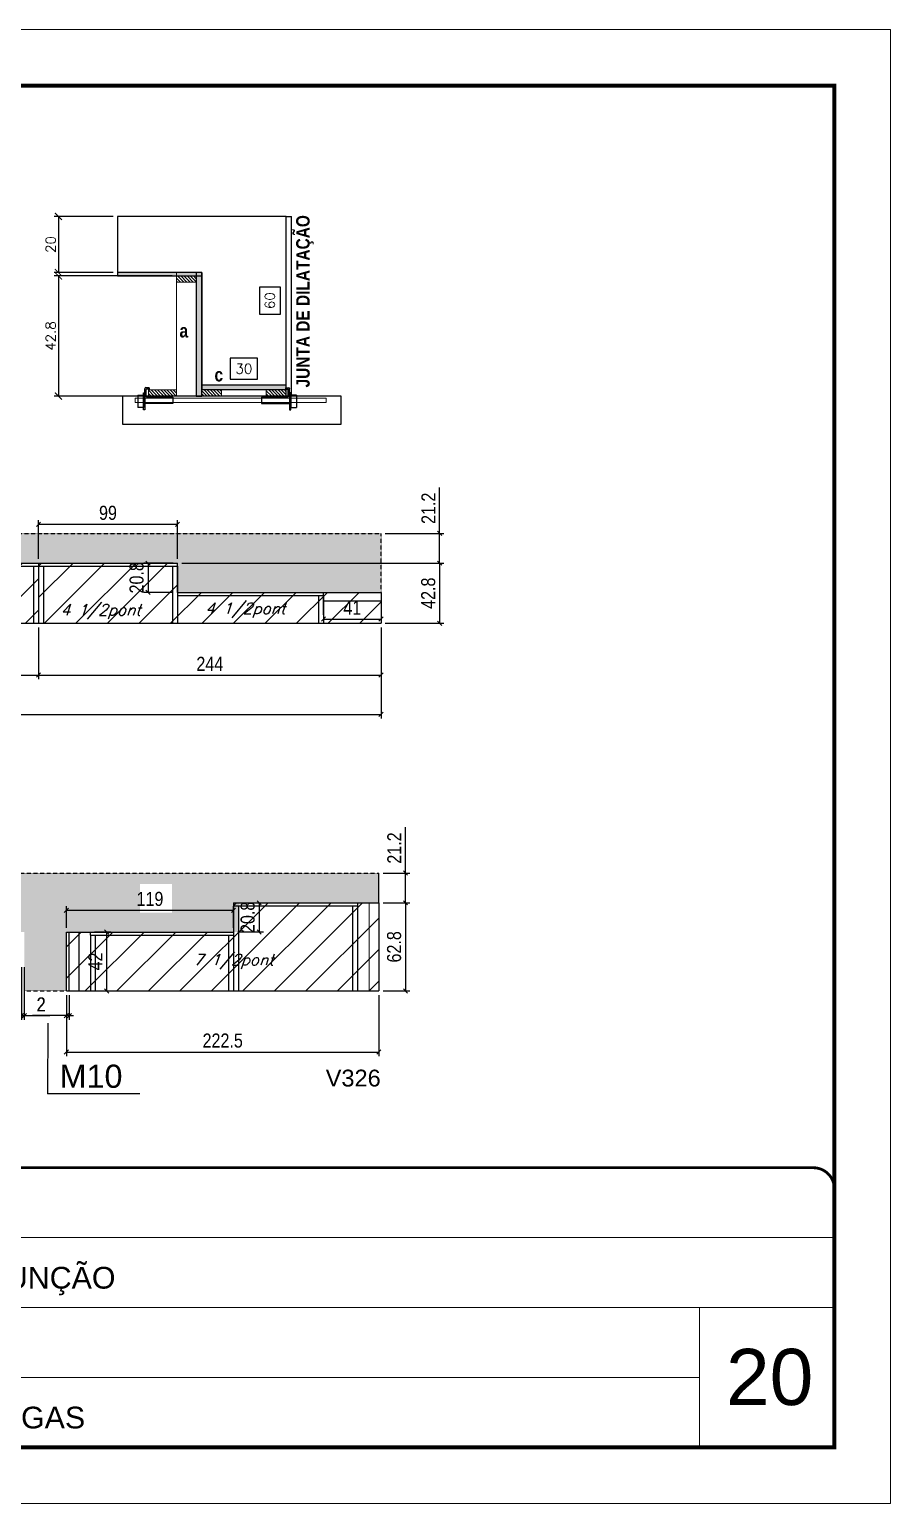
# Model space of a CAD drawing. Extents: x 137137 to 143418, y 10464 to 34486.
# Drawn here: x 142778 to 143391, y 28841 to 29891 of the extents above; entities that cross this region are included whole.
import ezdxf

# ---------------------------------------------------------------- set-up
doc = ezdxf.new("R2010")
doc.units = 0
doc.linetypes.add('CONTINUO', pattern=[0])
doc.linetypes.add('DASHED', pattern=[0.75, 0.5, -0.25])
for name, color, linetype in [('5', 5, 'Continuous'), ('barrote', 251, 'Continuous'), ('COTA', 241, 'Continuous'), ('Cota Seção (2x)', 4, 'Continuous'), ('detalhes', 4, 'Continuous'), ('NOMENCLATURA', 7, 'Continuous'), ('Painéis', 200, 'Continuous'), ('presilha', 1, 'Continuous'), ('SARR_2.2x7', 40, 'Continuous'), ('SARR_3.5x7', 81, 'Continuous'), ('texto', 7, 'Continuous')]:
    doc.layers.add(name, color=color, linetype=linetype)
for name, color, linetype, lineweight in [('CARIMBO', 255, 'Continuous', 9), ('CONCRETO', 251, 'Continuous', 25), ('Escoras', 2, 'Continuous', 25), ('Folhas', 255, 'Continuous', 9), ('Hachura', 251, 'Continuous', 9), ('Madeira', 126, 'Continuous', 18), ('Sarr 2.2x7', 40, 'Continuous', 9), ('SARRAFO DE PRESSAO', 251, 'DASHED', 9), ('SCO-___-LAJ', 2, 'Continuous', 0)]:
    doc.layers.add(name, color=color, linetype=linetype, lineweight=lineweight)
doc.styles.add('ARIAL', font='arial.ttf')
doc.styles.add('COTA TECNICA', font='techl___.ttf', dxfattribs={"height": 10})
doc.styles.add('COTA TECNICA-50', font='techl___.ttf', dxfattribs={"height": 9})
doc.styles.add('Romans', font='romans.shx')
doc.styles.get("Standard").update_dxf_attribs({"font": 'arial.ttf'})
doc.styles.add('TECNICA', font='techb___.ttf', dxfattribs={"height": 10})
doc.dimstyles.new('COTA PAINEL-50', dxfattribs={"dimtxt": 9, "dimasz": 3, "dimexe": 3, "dimexo": 3, "dimgap": 3, "dimtad": 1, "dimdec": 1, "dimzin": 12, "dimdsep": 46, "dimtxsty": 'COTA TECNICA-50', "dimblk1": 'OBLIQUE', "dimblk2": 'OBLIQUE', "dimsah": 1, "dimcen": 0.9, "dimclrd": 4, "dimclre": 4, "dimclrt": 240, "dimadec": 1, "dimazin": 3, "dimtfac": 1, "dimtdec": 1, "dimtmove": 0, "dimatfit": 3, "dimfxl": 1, "dimtolj": 1, "dimtzin": 12, "dimarcsym": 0})
doc.dimstyles.new('Cota Seção (2x)', dxfattribs={"dimtxt": 7, "dimasz": 5, "dimexe": 3, "dimexo": 3, "dimgap": 2, "dimtad": 3, "dimdec": 1, "dimlfac": 0.5, "dimzin": 12, "dimdsep": 46, "dimtxsty": 'Romans', "dimblk": 'ARCHTICK', "dimcen": 0, "dimclrd": 4, "dimclre": 4, "dimclrt": 1, "dimadec": 1, "dimazin": 3, "dimtfac": 1, "dimtdec": 1, "dimtmove": 0, "dimatfit": 3, "dimldrblk": 'OBLIQUE', "dimfxl": 1, "dimtolj": 1, "dimtzin": 12, "dimarcsym": 0})
doc.dimstyles.new('Cota Seção interna', dxfattribs={"dimtxt": 7, "dimasz": 6, "dimexe": 0.18, "dimexo": 2, "dimgap": -4, "dimtad": 3, "dimdec": 1, "dimlfac": 0.5, "dimzin": 12, "dimdsep": 46, "dimtxsty": 'Romans', "dimblk": 'ARCHTICK', "dimcen": 0.09, "dimse1": 1, "dimse2": 1, "dimsd1": 1, "dimsd2": 1, "dimclrd": 180, "dimclre": 5, "dimclrt": 1, "dimadec": 0, "dimazin": 3, "dimtfac": 1, "dimtdec": 1, "dimtofl": 0, "dimtmove": 0, "dimatfit": 3, "dimldrblk": 'ARCHTICK', "dimfxl": 1, "dimtolj": 1, "dimtzin": 0, "dimarcsym": 0})
doc.dimstyles.new('PAINEL', dxfattribs={"dimtxt": 10, "dimasz": 3, "dimexe": 3, "dimexo": 3, "dimgap": 3, "dimtad": 1, "dimdec": 1, "dimzin": 12, "dimdsep": 46, "dimtxsty": 'COTA TECNICA', "dimblk1": 'OBLIQUE', "dimblk2": 'OBLIQUE', "dimsah": 1, "dimcen": 0.9, "dimclrd": 4, "dimclre": 4, "dimclrt": 240, "dimadec": 1, "dimazin": 3, "dimtfac": 1, "dimtdec": 1, "dimtmove": 0, "dimatfit": 3, "dimfxl": 1, "dimtolj": 1, "dimtzin": 12, "dimarcsym": 0})

# ---------------------------------------------------------------- blocks, each defined once
blk = doc.blocks.new('9999999999')
at = {"color": 30, "linetype": 'CONTINUO'}
for p, q in [((98564.6, 34379.6), (99584, 34379.6)), ((98564.6, 34329.8), (99488, 34329.8)), ((99584, 34329.8), (99488, 34329.8)), ((99488, 34329.8), (99488, 34230.2)), ((98564.6, 34280), (99488, 34280))]:
    blk.add_line(p, q, dxfattribs=at)
at = {"color": 30, "linetype": 'CONTINUO', "const_width": 2}
blk.add_lwpolyline([(99584, 34230.2), (99584, 34414.4, 0.414214), (99569, 34429.4), (98229, 34429.4, 0.414214), (98214, 34414.4), (98214, 34245.2, 0.414214), (98229, 34230.2), (99584, 34230.2)], format="xyb", dxfattribs=at)
at = {"layer": 'Folhas'}
blk.add_lwpolyline([(98139, 34190.2), (99624, 34190.2), (99624, 35240.2), (98139, 35240.2)], close=True, dxfattribs=at)
at = {"layer": 'Folhas', "color": 30, "const_width": 3}
blk.add_lwpolyline([(98214, 34230.2), (99584, 34230.2), (99584, 35200.2), (98214, 35200.2)], close=True, dxfattribs=at)
at = {"color": 7, "linetype": 'Continuous', "ltscale": 5, "style": 'ARIAL'}
for s, p in [('HOSPITAL ASSUNÇÃO', (98837.7, 34343.3)), ('LATERAIS DE VIGAS', (98837.7, 34243.7))]:
    blk.add_text(s, height=15.483, dxfattribs=at).set_placement(p)
blk = doc.blocks.new('PRESILHA METÁLICA 1')
at = {"layer": 'presilha'}
for p, q in [((7.5, 10.6), (7.5, 19.9)), ((12, 21), (8.6, 21)), ((9, 11.6), (9, 18.9)), ((12, 19.5), (9.6, 19.5)), ((12, 21), (12, 19.5)), ((0, 13), (6, 13)), ((0, 13), (0, 0)), ((6, 0), (0, 0)), ((6, 15.5), (7.5, 15.5)), ((6, -2.5), (6, 15.5)), ((6, 13), (6, 0)), ((7.5, 15.5), (7.5, -2.5)), ((37.5, 4.1), (7.5, 4.1)), ((37.5, 11), (9.6, 11)), ((37.5, 11), (37.5, 4.1)), ((7.5, -2.5), (6, -2.5))]:
    blk.add_line(p, q, dxfattribs=at)
for centre, radius, start, end in [((8.6, 19.9), 1.14, 90, 180), ((9.6, 18.9), 0.57, 90, 180), ((9.6, 11.6), 0.57, 180, 270)]:
    blk.add_arc(centre, radius, start, end, dxfattribs=at)
blk = doc.blocks.new('*D505')
at = {"layer": 'Cota Seção (2x)', "color": 180, "lineweight": -2, "transparency": 16777216}
for p, q in [((142939.9, 29657.3), (142920.6, 29657.3)), ((142920.6, 29657.3), (142920.6, 29642.3)), ((142939.9, 29642.3), (142939.9, 29657.3)), ((142920.6, 29642.3), (142939.9, 29642.3))]:
    blk.add_line(p, q, dxfattribs=at)
at = {"layer": 'Defpoints', "color": 0, "transparency": 16777216}
for p in [(142960.3, 29638.3), (142900.3, 29630.3), (142960.3, 29630.3)]:
    blk.add_point(p, dxfattribs=at)
at = {"layer": 'Cota Seção (2x)', "color": 1, "transparency": 16777216, "insert": (142930.3, 29649.8), "char_height": 7, "attachment_point": 5, "style": 'Romans'}
blk.add_mtext('\\A1;30', dxfattribs=at)
blk = doc.blocks.new('_ArchTick')
at = {"color": 0, "linetype": 'ByBlock', "const_width": 0.15}
blk.add_lwpolyline([(-0.5, -0.5), (0.5, 0.5)], dxfattribs=at)
blk = doc.blocks.new('*D517')
at = {"layer": 'COTA', "color": 4, "lineweight": -2, "transparency": 16777216}
for p, q in [((142879.3, 29715.9), (142795.2, 29715.9)), ((142798.2, 29715.9), (142798.2, 29630.3)), ((142879.3, 29630.3), (142795.2, 29630.3))]:
    blk.add_line(p, q, dxfattribs=at)
at = {"layer": 'Defpoints', "color": 0, "transparency": 16777216}
for p in [(142882.3, 29715.9), (142798.2, 29630.3), (142882.3, 29630.3)]:
    blk.add_point(p, dxfattribs=at)
at = {"layer": 'COTA', "color": 4, "lineweight": -2, "transparency": 16777216, "xscale": 5, "yscale": 5, "zscale": 5}
for p, rotation in [((142798.2, 29715.9), 90), ((142798.2, 29630.3), 270)]:
    blk.add_blockref('_ArchTick', p, dxfattribs=dict(at, rotation=rotation))
at = {"layer": 'COTA', "color": 1, "transparency": 16777216, "insert": (142792.7, 29673.1), "char_height": 7, "attachment_point": 5, "rotation": 90, "style": 'Romans'}
blk.add_mtext('\\A1;42.8', dxfattribs=at)
blk = doc.blocks.new('_Oblique')
at = {"color": 0, "linetype": 'ByBlock', "lineweight": -2}
blk.add_line((-0.5, -0.5), (0.5, 0.5), dxfattribs=at)
blk = doc.blocks.new('*D518')
at = {"layer": 'COTA', "color": 4, "lineweight": -2, "transparency": 16777216}
for p, q in [((142837.3, 29758.3), (142795.2, 29758.3)), ((142798.2, 29758.3), (142798.2, 29718.3)), ((142837.3, 29718.3), (142795.2, 29718.3))]:
    blk.add_line(p, q, dxfattribs=at)
at = {"layer": 'Defpoints', "color": 0, "transparency": 16777216}
for p in [(142840.3, 29758.3), (142798.2, 29718.3), (142840.3, 29718.3)]:
    blk.add_point(p, dxfattribs=at)
at = {"layer": 'COTA', "color": 4, "lineweight": -2, "transparency": 16777216, "xscale": 5, "yscale": 5, "zscale": 5}
for p, rotation in [((142798.2, 29758.3), 90), ((142798.2, 29718.3), 270)]:
    blk.add_blockref('_ArchTick', p, dxfattribs=dict(at, rotation=rotation))
at = {"layer": 'COTA', "color": 1, "transparency": 16777216, "insert": (142792.7, 29738.3), "char_height": 7, "attachment_point": 5, "rotation": 90, "style": 'Romans'}
blk.add_mtext('\\A1;20', dxfattribs=at)
blk = doc.blocks.new('*D519')
at = {"layer": 'Cota Seção (2x)', "color": 180, "lineweight": -2, "transparency": 16777216}
for p, q in [((142956.3, 29707.8), (142941.3, 29707.8)), ((142941.3, 29707.8), (142941.3, 29688.8)), ((142956.3, 29688.8), (142956.3, 29707.8)), ((142941.3, 29688.8), (142956.3, 29688.8))]:
    blk.add_line(p, q, dxfattribs=at)
at = {"layer": 'Defpoints', "color": 0, "transparency": 16777216}
for p in [(142960.3, 29758.3), (142960.2, 29638.3), (142960.3, 29638.3)]:
    blk.add_point(p, dxfattribs=at)
at = {"layer": 'Cota Seção (2x)', "color": 1, "transparency": 16777216, "insert": (142948.8, 29698.3), "char_height": 7, "attachment_point": 5, "rotation": 90, "style": 'Romans'}
blk.add_mtext('\\A1;60', dxfattribs=at)
blk = doc.blocks.new('*D506')
at = {"layer": 'COTA', "color": 4, "linetype": 'ByBlock', "lineweight": -2, "transparency": 16777216}
for p, q in [((142803.9, 29203.6), (142803.9, 29160.1)), ((143026.4, 29203.6), (143026.4, 29160.1)), ((142803.9, 29163.1), (143026.4, 29163.1))]:
    blk.add_line(p, q, dxfattribs=at)
at = {"layer": 'Defpoints', "color": 0, "linetype": 'ByBlock', "transparency": 16777216}
for p in [(142803.9, 29206.6), (143026.4, 29206.6), (143026.4, 29163.1)]:
    blk.add_point(p, dxfattribs=at)
at = {"layer": 'COTA', "color": 4, "linetype": 'ByBlock', "lineweight": -2, "transparency": 16777216, "xscale": 3, "yscale": 3, "zscale": 3, "rotation": 180}
blk.add_blockref('_Oblique', (142803.9, 29163.1), dxfattribs=at)
at = {"layer": 'COTA', "color": 4, "linetype": 'ByBlock', "lineweight": -2, "transparency": 16777216, "xscale": 3, "yscale": 3, "zscale": 3}
blk.add_blockref('_Oblique', (143026.4, 29163.1), dxfattribs=at)
at = {"layer": 'COTA', "color": 240, "linetype": 'ByBlock', "transparency": 16777216, "insert": (142915.2, 29171.2), "char_height": 10, "attachment_point": 5, "style": 'COTA TECNICA'}
blk.add_mtext('\\A1;222.5', dxfattribs=at)
blk = doc.blocks.new('*D522')
at = {"layer": 'COTA', "color": 4, "linetype": 'ByBlock', "lineweight": -2, "transparency": 16777216}
for p, q in [((142925.9, 29269.4), (142944.2, 29269.4)), ((142941.2, 29269.4), (142941.2, 29248.6)), ((142925.9, 29248.6), (142944.2, 29248.6))]:
    blk.add_line(p, q, dxfattribs=at)
at = {"layer": 'Defpoints', "color": 0, "linetype": 'ByBlock', "transparency": 16777216}
for p in [(142922.9, 29269.4), (142922.9, 29248.6), (142941.2, 29248.6)]:
    blk.add_point(p, dxfattribs=at)
at = {"layer": 'COTA', "color": 4, "linetype": 'ByBlock', "lineweight": -2, "transparency": 16777216, "xscale": 3, "yscale": 3, "zscale": 3}
for p, rotation in [((142941.2, 29269.4), 90), ((142941.2, 29248.6), 270)]:
    blk.add_blockref('_Oblique', p, dxfattribs=dict(at, rotation=rotation))
at = {"layer": 'COTA', "color": 240, "linetype": 'ByBlock', "transparency": 16777216, "insert": (142933, 29259), "char_height": 10, "attachment_point": 5, "rotation": 90, "style": 'COTA TECNICA'}
blk.add_mtext('\\A1;20.8', dxfattribs=at)
blk = doc.blocks.new('*D523')
at = {"layer": 'COTA', "color": 4, "linetype": 'ByBlock', "lineweight": -2, "transparency": 16777216}
for p, q in [((142803.9, 29251.6), (142803.9, 29267)), ((142922.9, 29264), (142803.9, 29264)), ((142922.9, 29251.6), (142922.9, 29267))]:
    blk.add_line(p, q, dxfattribs=at)
at = {"layer": 'Defpoints', "color": 0, "linetype": 'ByBlock', "transparency": 16777216}
for p in [(142803.9, 29264), (142803.9, 29248.6), (142922.9, 29248.6)]:
    blk.add_point(p, dxfattribs=at)
at = {"layer": 'COTA', "color": 4, "linetype": 'ByBlock', "lineweight": -2, "transparency": 16777216, "xscale": 3, "yscale": 3, "zscale": 3, "rotation": 180}
blk.add_blockref('_Oblique', (142803.9, 29264), dxfattribs=at)
at = {"layer": 'COTA', "color": 4, "linetype": 'ByBlock', "lineweight": -2, "transparency": 16777216, "xscale": 3, "yscale": 3, "zscale": 3}
blk.add_blockref('_Oblique', (142922.9, 29264), dxfattribs=at)
at = {"layer": 'COTA', "color": 240, "linetype": 'ByBlock', "transparency": 16777216, "insert": (142863.4, 29272.1), "char_height": 10, "attachment_point": 5, "style": 'COTA TECNICA'}
blk.add_mtext('\\A1;119', dxfattribs=at)
blk = doc.blocks.new('*D524')
at = {"layer": 'COTA', "color": 4, "linetype": 'ByBlock', "lineweight": -2, "transparency": 16777216}
for p, q in [((142771.9, 29223.6), (142771.9, 29186)), ((142773.9, 29223.6), (142773.9, 29186)), ((142771.9, 29189), (142768.9, 29189)), ((142771.9, 29189), (142773.9, 29189)), ((142773.9, 29189), (142792, 29189))]:
    blk.add_line(p, q, dxfattribs=at)
at = {"layer": 'Defpoints', "color": 0, "linetype": 'ByBlock', "transparency": 16777216}
for p in [(142771.9, 29226.6), (142773.9, 29226.6), (142773.9, 29189)]:
    blk.add_point(p, dxfattribs=at)
at = {"layer": 'COTA', "color": 4, "linetype": 'ByBlock', "lineweight": -2, "transparency": 16777216, "xscale": 3, "yscale": 3, "zscale": 3}
blk.add_blockref('_Oblique', (142771.9, 29189), dxfattribs=at)
at = {"layer": 'COTA', "color": 4, "linetype": 'ByBlock', "lineweight": -2, "transparency": 16777216, "xscale": 3, "yscale": 3, "zscale": 3, "rotation": 180}
blk.add_blockref('_Oblique', (142773.9, 29189), dxfattribs=at)
at = {"layer": 'COTA', "color": 240, "linetype": 'ByBlock', "transparency": 16777216, "insert": (142786, 29197), "char_height": 10, "attachment_point": 5, "style": 'COTA TECNICA'}
blk.add_mtext('\\A1;2', dxfattribs=at)
blk = doc.blocks.new('*D525')
at = {"layer": 'COTA', "color": 4, "linetype": 'ByBlock', "lineweight": -2, "transparency": 16777216}
for p, q in [((142803.9, 29203.6), (142803.9, 29186)), ((142805.9, 29203.6), (142805.9, 29186)), ((142803.9, 29189), (142779.8, 29189)), ((142805.9, 29189), (142803.9, 29189)), ((142805.9, 29189), (142808.9, 29189))]:
    blk.add_line(p, q, dxfattribs=at)
at = {"layer": 'Defpoints', "color": 0, "linetype": 'ByBlock', "transparency": 16777216}
for p in [(142803.9, 29206.6), (142805.9, 29206.6), (142803.9, 29189)]:
    blk.add_point(p, dxfattribs=at)
at = {"layer": 'COTA', "color": 4, "linetype": 'ByBlock', "lineweight": -2, "transparency": 16777216, "xscale": 3, "yscale": 3, "zscale": 3}
blk.add_blockref('_Oblique', (142803.9, 29189), dxfattribs=at)
at = {"layer": 'COTA', "color": 4, "linetype": 'ByBlock', "lineweight": -2, "transparency": 16777216, "xscale": 3, "yscale": 3, "zscale": 3, "rotation": 180}
blk.add_blockref('_Oblique', (142805.9, 29189), dxfattribs=at)
at = {"layer": 'COTA', "color": 240, "linetype": 'ByBlock', "transparency": 16777216, "insert": (142785.8, 29197), "char_height": 10, "attachment_point": 5, "style": 'COTA TECNICA'}
blk.add_mtext('\\A1;2', dxfattribs=at)
blk = doc.blocks.new('*D507')
at = {"layer": 'COTA', "color": 4, "linetype": 'ByBlock', "lineweight": -2, "transparency": 16777216}
for p, q in [((143029.4, 29269.4), (143048.4, 29269.4)), ((143045.4, 29269.4), (143045.4, 29206.6)), ((143029.4, 29206.6), (143048.4, 29206.6))]:
    blk.add_line(p, q, dxfattribs=at)
at = {"layer": 'Defpoints', "color": 0, "linetype": 'ByBlock', "transparency": 16777216}
for p in [(143026.4, 29269.4), (143026.4, 29206.6), (143045.4, 29206.6)]:
    blk.add_point(p, dxfattribs=at)
at = {"layer": 'COTA', "color": 4, "linetype": 'ByBlock', "lineweight": -2, "transparency": 16777216, "xscale": 3, "yscale": 3, "zscale": 3}
for p, rotation in [((143045.4, 29269.4), 90), ((143045.4, 29206.6), 270)]:
    blk.add_blockref('_Oblique', p, dxfattribs=dict(at, rotation=rotation))
at = {"layer": 'COTA', "color": 240, "linetype": 'ByBlock', "transparency": 16777216, "insert": (143037.3, 29238), "char_height": 10, "attachment_point": 5, "rotation": 90, "style": 'COTA TECNICA'}
blk.add_mtext('\\A1;62.8', dxfattribs=at)
blk = doc.blocks.new('*D508')
at = {"layer": 'COTA', "color": 4, "linetype": 'ByBlock', "lineweight": -2, "transparency": 16777216}
for p, q in [((143045.4, 29290.6), (143045.4, 29323.3)), ((143029.4, 29290.6), (143048.4, 29290.6)), ((143045.4, 29269.4), (143045.4, 29290.6)), ((143029.4, 29269.4), (143048.4, 29269.4))]:
    blk.add_line(p, q, dxfattribs=at)
at = {"layer": 'Defpoints', "color": 0, "linetype": 'ByBlock', "transparency": 16777216}
for p in [(143026.4, 29290.6), (143045.4, 29290.6), (143026.4, 29269.4)]:
    blk.add_point(p, dxfattribs=at)
at = {"layer": 'COTA', "color": 4, "linetype": 'ByBlock', "lineweight": -2, "transparency": 16777216, "xscale": 3, "yscale": 3, "zscale": 3}
for p, rotation in [((143045.4, 29290.6), 90), ((143045.4, 29269.4), 270)]:
    blk.add_blockref('_Oblique', p, dxfattribs=dict(at, rotation=rotation))
at = {"layer": 'COTA', "color": 240, "linetype": 'ByBlock', "transparency": 16777216, "insert": (143037.4, 29308.4), "char_height": 10, "attachment_point": 5, "rotation": 90, "style": 'COTA TECNICA'}
blk.add_mtext('\\A1;21.2', dxfattribs=at)
blk = doc.blocks.new('*D534')
at = {"layer": 'COTA', "color": 4, "linetype": 'ByBlock', "lineweight": -2, "transparency": 16777216}
for p, q in [((142540, 29465.5), (142540, 29428.6)), ((142784, 29465.5), (142784, 29428.6)), ((142540, 29431.6), (142784, 29431.6))]:
    blk.add_line(p, q, dxfattribs=at)
at = {"layer": 'Defpoints', "color": 0, "linetype": 'ByBlock', "transparency": 16777216}
for p in [(142540, 29468.5), (142784, 29468.5), (142784, 29431.6)]:
    blk.add_point(p, dxfattribs=at)
at = {"layer": 'COTA', "color": 4, "linetype": 'ByBlock', "lineweight": -2, "transparency": 16777216, "xscale": 3, "yscale": 3, "zscale": 3, "rotation": 180}
blk.add_blockref('_Oblique', (142540, 29431.6), dxfattribs=at)
at = {"layer": 'COTA', "color": 4, "linetype": 'ByBlock', "lineweight": -2, "transparency": 16777216, "xscale": 3, "yscale": 3, "zscale": 3}
blk.add_blockref('_Oblique', (142784, 29431.6), dxfattribs=at)
at = {"layer": 'COTA', "color": 240, "linetype": 'ByBlock', "transparency": 16777216, "insert": (142662, 29439.6), "char_height": 10, "attachment_point": 5, "style": 'COTA TECNICA'}
blk.add_mtext('\\A1;244', dxfattribs=at)
blk = doc.blocks.new('*D535')
at = {"layer": 'COTA', "color": 4, "linetype": 'ByBlock', "lineweight": -2, "transparency": 16777216}
for p, q in [((142784, 29465.5), (142784, 29428.6)), ((143028, 29465.5), (143028, 29428.6)), ((142784, 29431.6), (143028, 29431.6))]:
    blk.add_line(p, q, dxfattribs=at)
at = {"layer": 'Defpoints', "color": 0, "linetype": 'ByBlock', "transparency": 16777216}
for p in [(142784, 29468.5), (143028, 29468.5), (143028, 29431.6)]:
    blk.add_point(p, dxfattribs=at)
at = {"layer": 'COTA', "color": 4, "linetype": 'ByBlock', "lineweight": -2, "transparency": 16777216, "xscale": 3, "yscale": 3, "zscale": 3, "rotation": 180}
blk.add_blockref('_Oblique', (142784, 29431.6), dxfattribs=at)
at = {"layer": 'COTA', "color": 4, "linetype": 'ByBlock', "lineweight": -2, "transparency": 16777216, "xscale": 3, "yscale": 3, "zscale": 3}
blk.add_blockref('_Oblique', (143028, 29431.6), dxfattribs=at)
at = {"layer": 'COTA', "color": 240, "linetype": 'ByBlock', "transparency": 16777216, "insert": (142906, 29439.6), "char_height": 10, "attachment_point": 5, "style": 'COTA TECNICA'}
blk.add_mtext('\\A1;244', dxfattribs=at)
blk = doc.blocks.new('*D536')
at = {"layer": 'COTA', "color": 4, "linetype": 'ByBlock', "lineweight": -2, "transparency": 16777216}
for p, q in [((142880, 29511.3), (142859, 29511.3)), ((142862, 29511.3), (142862, 29490.5)), ((142880, 29490.5), (142859, 29490.5))]:
    blk.add_line(p, q, dxfattribs=at)
at = {"layer": 'Defpoints', "color": 0, "linetype": 'ByBlock', "transparency": 16777216}
for p in [(142883, 29511.3), (142862, 29490.5), (142883, 29490.5)]:
    blk.add_point(p, dxfattribs=at)
at = {"layer": 'COTA', "color": 4, "linetype": 'ByBlock', "lineweight": -2, "transparency": 16777216, "xscale": 3, "yscale": 3, "zscale": 3}
for p, rotation in [((142862, 29511.3), 90), ((142862, 29490.5), 270)]:
    blk.add_blockref('_Oblique', p, dxfattribs=dict(at, rotation=rotation))
at = {"layer": 'COTA', "color": 240, "linetype": 'ByBlock', "transparency": 16777216, "insert": (142853.9, 29500.9), "char_height": 10, "attachment_point": 5, "rotation": 90, "style": 'COTA TECNICA'}
blk.add_mtext('\\A1;20.8', dxfattribs=at)
blk = doc.blocks.new('*D537')
at = {"layer": 'COTA', "color": 4, "linetype": 'ByBlock', "lineweight": -2, "transparency": 16777216}
for p, q in [((142987, 29475.4), (142987, 29468.5)), ((143028, 29476.5), (143028, 29468.5)), ((142987, 29471.5), (143028, 29471.5))]:
    blk.add_line(p, q, dxfattribs=at)
at = {"layer": 'Defpoints', "color": 0, "linetype": 'ByBlock', "transparency": 16777216}
for p in [(142987, 29478.4), (143028, 29479.5), (143028, 29471.5)]:
    blk.add_point(p, dxfattribs=at)
at = {"layer": 'COTA', "color": 4, "linetype": 'ByBlock', "lineweight": -2, "transparency": 16777216, "xscale": 3, "yscale": 3, "zscale": 3, "rotation": 180}
blk.add_blockref('_Oblique', (142987, 29471.5), dxfattribs=at)
at = {"layer": 'COTA', "color": 4, "linetype": 'ByBlock', "lineweight": -2, "transparency": 16777216, "xscale": 3, "yscale": 3, "zscale": 3}
blk.add_blockref('_Oblique', (143028, 29471.5), dxfattribs=at)
at = {"layer": 'COTA', "color": 240, "linetype": 'ByBlock', "transparency": 16777216, "insert": (143007.5, 29479.6), "char_height": 10, "attachment_point": 5, "style": 'COTA TECNICA'}
blk.add_mtext('\\A1;41', dxfattribs=at)
blk = doc.blocks.new('*D538')
at = {"layer": 'COTA', "color": 4, "linetype": 'ByBlock', "lineweight": -2, "transparency": 16777216}
for p, q in [((142784, 29514.3), (142784, 29542)), ((142784, 29539), (142883, 29539)), ((142883, 29514.3), (142883, 29542))]:
    blk.add_line(p, q, dxfattribs=at)
at = {"layer": 'Defpoints', "color": 0, "linetype": 'ByBlock', "transparency": 16777216}
for p in [(142883, 29539), (142784, 29511.3), (142883, 29511.3)]:
    blk.add_point(p, dxfattribs=at)
at = {"layer": 'COTA', "color": 4, "linetype": 'ByBlock', "lineweight": -2, "transparency": 16777216, "xscale": 3, "yscale": 3, "zscale": 3, "rotation": 180}
blk.add_blockref('_Oblique', (142784, 29539), dxfattribs=at)
at = {"layer": 'COTA', "color": 4, "linetype": 'ByBlock', "lineweight": -2, "transparency": 16777216, "xscale": 3, "yscale": 3, "zscale": 3}
blk.add_blockref('_Oblique', (142883, 29539), dxfattribs=at)
at = {"layer": 'COTA', "color": 240, "linetype": 'ByBlock', "transparency": 16777216, "insert": (142833.5, 29547.1), "char_height": 10, "attachment_point": 5, "style": 'COTA TECNICA'}
blk.add_mtext('\\A1;99', dxfattribs=at)
blk = doc.blocks.new('*D509')
at = {"layer": 'COTA', "color": 4, "linetype": 'ByBlock', "lineweight": -2, "transparency": 16777216}
for p, q in [((142823.9, 29248.6), (142835.6, 29248.6)), ((142832.6, 29206.6), (142832.6, 29248.6)), ((142823.9, 29206.6), (142835.6, 29206.6))]:
    blk.add_line(p, q, dxfattribs=at)
at = {"layer": 'Defpoints', "color": 0, "linetype": 'ByBlock', "transparency": 16777216}
for p in [(142820.9, 29248.6), (142832.6, 29248.6), (142820.9, 29206.6)]:
    blk.add_point(p, dxfattribs=at)
at = {"layer": 'COTA', "color": 4, "linetype": 'ByBlock', "lineweight": -2, "transparency": 16777216, "xscale": 3, "yscale": 3, "zscale": 3}
for p, rotation in [((142832.6, 29248.6), 90), ((142832.6, 29206.6), 270)]:
    blk.add_blockref('_Oblique', p, dxfattribs=dict(at, rotation=rotation))
at = {"layer": 'COTA', "color": 240, "linetype": 'ByBlock', "transparency": 16777216, "insert": (142824.5, 29227.6), "char_height": 10, "attachment_point": 5, "rotation": 90, "style": 'COTA TECNICA'}
blk.add_mtext('\\A1;42', dxfattribs=at)
blk = doc.blocks.new('*D513')
at = {"layer": 'Defpoints', "color": 0, "linetype": 'ByBlock', "transparency": 16777216}
for p in [(142296, 29468.5), (143028, 29468.5), (143028, 29403.6)]:
    blk.add_point(p, dxfattribs=at)
at = {"layer": 'Escoras', "color": 4, "linetype": 'ByBlock', "lineweight": -2, "transparency": 16777216}
for p, q in [((142296, 29465.5), (142296, 29400.6)), ((143028, 29465.5), (143028, 29400.6)), ((142296, 29403.6), (143028, 29403.6))]:
    blk.add_line(p, q, dxfattribs=at)
at = {"layer": 'Escoras', "color": 4, "linetype": 'ByBlock', "lineweight": -2, "transparency": 16777216, "xscale": 3, "yscale": 3, "zscale": 3, "rotation": 180}
blk.add_blockref('_Oblique', (142296, 29403.6), dxfattribs=at)
at = {"layer": 'Escoras', "color": 4, "linetype": 'ByBlock', "lineweight": -2, "transparency": 16777216, "xscale": 3, "yscale": 3, "zscale": 3}
blk.add_blockref('_Oblique', (143028, 29403.6), dxfattribs=at)
at = {"layer": 'Escoras', "color": 240, "linetype": 'ByBlock', "transparency": 16777216, "insert": (142662, 29411.3), "char_height": 9, "attachment_point": 5, "style": 'COTA TECNICA-50'}
blk.add_mtext('\\A1;732', dxfattribs=at)
blk = doc.blocks.new('*D1893')
at = {"layer": 'COTA', "color": 4, "lineweight": -2, "ltscale": 25, "transparency": 16777216}
for p, q in [((142886, 29511.3), (143072.7, 29511.3)), ((143069.7, 29511.3), (143069.7, 29468.5)), ((143031, 29468.5), (143072.7, 29468.5))]:
    blk.add_line(p, q, dxfattribs=at)
at = {"layer": 'Defpoints', "color": 0, "ltscale": 25, "transparency": 16777216}
for p in [(142883, 29511.3), (143028, 29468.5), (143069.7, 29468.5)]:
    blk.add_point(p, dxfattribs=at)
at = {"layer": 'COTA', "color": 4, "lineweight": -2, "ltscale": 25, "transparency": 16777216, "xscale": 3, "yscale": 3, "zscale": 3}
for p, rotation in [((143069.7, 29511.3), 90), ((143069.7, 29468.5), 270)]:
    blk.add_blockref('_Oblique', p, dxfattribs=dict(at, rotation=rotation))
at = {"layer": 'COTA', "color": 240, "ltscale": 25, "transparency": 16777216, "insert": (143061.6, 29489.9), "char_height": 10, "attachment_point": 5, "rotation": 90, "style": 'COTA TECNICA'}
blk.add_mtext('\\A1;42.8', dxfattribs=at)
blk = doc.blocks.new('*D1894')
at = {"layer": 'COTA', "color": 4, "lineweight": -2, "ltscale": 25, "transparency": 16777216}
for p, q in [((143069.7, 29532.5), (143069.7, 29565.2)), ((143031, 29532.5), (143072.7, 29532.5)), ((143069.7, 29511.3), (143069.7, 29532.5)), ((142886, 29511.3), (143072.7, 29511.3))]:
    blk.add_line(p, q, dxfattribs=at)
at = {"layer": 'Defpoints', "color": 0, "ltscale": 25, "transparency": 16777216}
for p in [(143028, 29532.5), (143069.7, 29532.5), (142883, 29511.3)]:
    blk.add_point(p, dxfattribs=at)
at = {"layer": 'COTA', "color": 4, "lineweight": -2, "ltscale": 25, "transparency": 16777216, "xscale": 3, "yscale": 3, "zscale": 3}
for p, rotation in [((143069.7, 29532.5), 90), ((143069.7, 29511.3), 270)]:
    blk.add_blockref('_Oblique', p, dxfattribs=dict(at, rotation=rotation))
at = {"layer": 'COTA', "color": 240, "ltscale": 25, "transparency": 16777216, "insert": (143061.7, 29550.4), "char_height": 10, "attachment_point": 5, "rotation": 90, "style": 'COTA TECNICA'}
blk.add_mtext('\\A1;21.2', dxfattribs=at)

msp = doc.modelspace()

# ---------------------------------------------------------------- hatches: boundary and pattern name
at = {"layer": 'COTA', "linetype": 'ByBlock'}
h = msp.add_hatch(dxfattribs=at)
h.set_pattern_fill('AR-CONC', color=256, scale=0.03)
h.paths.add_polyline_path([(142296.02, 29511.32), (142883.02, 29511.32), (142883.02, 29490.52), (143002.02, 29490.52), (143028.02, 29490.52), (143028.02, 29532.52), (142883.02, 29532.52), (142090.02, 29532.52), (142090.02, 29519.32), (142269.02, 29519.32), (142269.02, 29468.52), (142296.02, 29468.52)])
h.paths.add_polyline_path([(142863.75, 29484.21), (142863.75, 29518.14), (142843.16, 29518.14), (142843.16, 29484.21)], flags=25)
h = msp.add_hatch(dxfattribs=at)
h.set_pattern_fill('AR-CONC', color=256, scale=0.03)
h.set_pattern_definition([(50, (12097.8008, 2458.3833), (5.46554007, -0.47817257), [0.5715, -6.2865]), (355, (12097.801, 2458.3833), (-1.05730264, 5.73170536), [0.4572, -5.02921753]), (100.4514447, (12098.256, 2458.3435), (4.40823741, 5.25353256), [0.48570026, -5.34270734]), (46.1842, (12097.801, 2459.907), (8.13237123, -1.26126984), [0.85725, -9.42975]), (96.6355576, (12098.4785, 2459.802), (7.122124, 7.42278374), [0.7285507, -8.01406824]), (351.184151, (12097.801, 2459.907), (7.122124, 7.42278374), [0.685799, -7.54379196]), (21, (12098.5628, 2459.5263), (4.54843174, -3.06795595), [0.5715, -6.2865]), (326, (12098.563, 2459.5263), (1.85406085, 5.52563898), [0.4572, -5.0292]), (71.451445, (12098.942, 2459.2707), (6.40249258, 2.45768307), [0.48570026, -5.34269813]), (37.5, (12097.8008, 2458.3833), (0.092658098, 2.536651166), [0, -4.96824, 0, -5.1054, 0, -5.04825]), (7.5, (12097.8008, 2458.3833), (2.004589875, 3.005417245), [0, -2.91084, 0, -4.85394, 0, -1.92405]), (327.5, (12096.1015, 2458.3833), (4.067717855, -0.17186232), [0, -1.905, 0, -5.9436, 0, -7.8867]), (317.5, (12095.3395, 2458.3833), (4.44387544, 0.76279473), [0, -2.4765, 0, -3.94716, 0, -5.6007])])
h.paths.add_polyline_path([(142773.93, 29248.56), (142658.93, 29248.56), (142658.93, 29269.36), (142589.93, 29269.36), (142264.93, 29269.36), (142264.93, 29248.56), (142101.93, 29248.56), (142101.93, 29290.56), (142589.93, 29290.56), (143026.43, 29290.56), (143026.43, 29269.36), (142926.93, 29269.36), (142926.93, 29248.56), (142803.93, 29248.56), (142803.93, 29206.56), (142773.93, 29206.56)])
h.paths.add_polyline_path([(142879.12, 29262.24), (142856.31, 29262.24), (142856.31, 29282.83), (142879.12, 29282.83)], flags=16)
h.paths.add_polyline_path([(142730.12, 29262.24), (142707.31, 29262.24), (142707.31, 29282.83), (142730.12, 29282.83)], flags=16)
h.paths.add_polyline_path([(142229.29, 29251.25), (142229.29, 29285.18), (142249.87, 29285.18), (142249.87, 29251.25)], flags=16)
at = {"layer": 'Hachura'}
h = msp.add_hatch(color=256, dxfattribs=at)
h.dxf.hatch_style = 1
h.paths.add_polyline_path([(142900.28, 29715.88), (142900.28, 29718.28), (142840.28, 29718.28), (142840.28, 29715.88)])
h = msp.add_hatch(dxfattribs=at)
h.set_pattern_fill('ANSI31', color=256, scale=0.5, angle=270, style=0)
h.set_pattern_definition([(315, (165788.1028, 21408.2394), (1.12253202, 1.12253202), [])])
h.paths.add_polyline_path([(142882.28, 29711.48), (142882.28, 29715.88), (142896.28, 29715.88), (142896.28, 29711.48)])
h = msp.add_hatch(color=256, dxfattribs=at)
h.dxf.hatch_style = 1
h.paths.add_polyline_path([(142900.28, 29718.28), (142896.28, 29718.28), (142896.28, 29630.28), (142900.28, 29630.28)])
h = msp.add_hatch(dxfattribs=at)
h.set_pattern_fill('ANSI31', color=256, scale=0.5, angle=270, style=0)
h.set_pattern_definition([(315, (165754.1028, 21400.6394), (1.12253202, 1.12253202), [])])
h.paths.add_polyline_path([(142882.28, 29630.28), (142882.28, 29634.68), (142862.28, 29634.68), (142862.28, 29630.28)])
h = msp.add_hatch(color=256, dxfattribs=at)
h.dxf.hatch_style = 1
h.paths.add_polyline_path([(142900.28, 29634.68), (142900.28, 29638.28), (142960.25, 29638.28), (142960.25, 29634.68)])
h = msp.add_hatch(dxfattribs=at)
h.set_pattern_fill('ANSI31', color=256, scale=0.5, angle=270, style=0)
h.set_pattern_definition([(315, (165856.9049, 21400.6394), (1.12253202, 1.12253202), [])])
h.paths.add_polyline_path([(142900.28, 29630.28), (142900.28, 29634.68), (142914.28, 29634.68), (142914.28, 29630.28)])
h = msp.add_hatch(dxfattribs=at)
h.set_pattern_fill('ANSI31', color=256, scale=0.5, angle=270, style=0)
h.set_pattern_definition([(315, (165902.868, 21400.6394), (1.12253202, 1.12253202), [])])
h.paths.add_polyline_path([(142946.25, 29630.28), (142946.25, 29634.68), (142960.25, 29634.68), (142960.25, 29630.28)])
at = {"layer": 'Hachura', "linetype": 'ByBlock'}
h = msp.add_hatch(dxfattribs=at)
h.set_pattern_fill('ANSI31', color=256, scale=5)
h.set_pattern_definition([(45, (4775.619, -1194.145), (-11.2253202, 11.2253202), [])])
h.paths.add_polyline_path([(142784.02, 29468.52), (142784.02, 29511.32), (142540.02, 29511.32), (142540.02, 29468.52)])
h = msp.add_hatch(dxfattribs=at)
h.set_pattern_fill('ANSI31', color=256, scale=5)
h.set_pattern_definition([(45, (4775.619, -1185.145), (-11.2253202, 11.2253202), [])])
h.paths.add_polyline_path([(143002.02, 29490.52), (143028.02, 29490.52), (143028.02, 29468.52), (143002.02, 29468.52), (142883.02, 29468.52), (142784.02, 29468.52), (142784.02, 29511.32), (142883.02, 29511.32), (142883.02, 29490.52)])
h = msp.add_hatch(dxfattribs=at)
h.set_pattern_fill('ANSI31', color=256, scale=5)
h.set_pattern_definition([(45, (11404.301, 2458.383), (-11.2253202, 11.2253202), [])])
h.paths.add_polyline_path([(142950.43, 29206.56), (142831.43, 29206.56), (142804.05, 29206.56), (142803.93, 29248.56), (142922.93, 29248.56), (142922.93, 29269.36), (143026.43, 29269.36), (143026.43, 29206.56)])

# ---------------------------------------------------------------- linework, layer by layer
at = {"layer": 'barrote'}
msp.add_lwpolyline([(142843.92, 29610.28), (142999.57, 29610.28), (142999.57, 29630.28), (142843.92, 29630.28)], close=True, dxfattribs=at)
at = {"layer": 'CONCRETO'}
for p, q in [((142960.28, 29630.28), (142960.28, 29758.28)), ((142960.28, 29758.28), (142964.28, 29758.28)), ((142964.28, 29630.28), (142964.28, 29758.28))]:
    msp.add_line(p, q, dxfattribs=at)
msp.add_lwpolyline([(142900.28, 29718.28), (142900.28, 29634.68), (142900.28, 29634.68), (142900.28, 29638.28), (142960.28, 29638.28), (142960.28, 29718.28), (142960.28, 29718.28), (142960.28, 29758.28), (142960.28, 29758.28), (142960.28, 29758.28), (142900.28, 29758.28), (142840.28, 29758.28), (142840.28, 29718.28)], dxfattribs=at)
at = {"layer": 'COTA', "linetype": 'DASHED', "ltscale": 0.3}
for p, q in [((142090.02, 29532.52), (142883.02, 29532.52)), ((142883.02, 29532.52), (143028.02, 29532.52)), ((143028.02, 29490.52), (143028.02, 29532.52)), ((142589.93, 29290.56), (143026.43, 29290.56)), ((142773.93, 29206.68), (142803.93, 29206.56))]:
    msp.add_line(p, q, dxfattribs=at)
at = {"layer": 'COTA', "linetype": 'ByBlock'}
msp.add_line((143026.43, 29269.36), (143026.43, 29290.56), dxfattribs=at)
at = {"layer": 'Escoras', "linetype": 'ByBlock'}
msp.add_line((143028.02, 29490.52), (143028.02, 29490.52), dxfattribs=at)
msp.add_line((143028.02, 29490.52), (143028.02, 29490.52), dxfattribs=at)
at = {"layer": 'Madeira'}
for points in [[(142882.28, 29718.28), (142896.28, 29718.28), (142896.28, 29630.28), (142882.28, 29630.28)], [(142882.28, 29711.48), (142882.28, 29715.88), (142896.28, 29715.88), (142896.28, 29711.48)], [(142882.28, 29630.28), (142882.28, 29634.68), (142862.28, 29634.68), (142862.28, 29630.28)], [(142900.28, 29630.28), (142900.28, 29634.68), (142914.28, 29634.68), (142914.28, 29630.28)], [(142946.25, 29630.28), (142946.25, 29634.68), (142960.25, 29634.68), (142960.25, 29630.28)]]:
    msp.add_lwpolyline(points, close=True, dxfattribs=at)
at = {"layer": 'NOMENCLATURA', "linetype": 'Continuous'}
for p in [(142790.66, 29183.6), (142856.11, 29133.41)]:
    msp.add_line(p, (142790.5, 29133.41), dxfattribs=at)
at = {"layer": 'Painéis', "linetype": 'ByBlock'}
for p, q in [((142296.02, 29511.32), (142883.02, 29511.32)), ((142784.02, 29511.32), (142784.02, 29468.52)), ((142883.02, 29490.52), (142883.02, 29511.32)), ((142883.02, 29490.52), (143002.02, 29490.52)), ((143002.02, 29490.52), (143028.02, 29490.52)), ((143028.02, 29490.52), (143028.02, 29468.52)), ((142296.02, 29468.52), (142883.02, 29468.52)), ((142883.02, 29468.52), (143002.02, 29468.52)), ((143002.02, 29468.52), (143028.02, 29468.52)), ((142922.93, 29269.36), (143026.43, 29269.36)), ((142922.93, 29269.36), (142922.93, 29248.56)), ((143026.43, 29269.36), (143026.43, 29206.56)), ((142803.93, 29248.56), (142922.93, 29248.56)), ((142803.93, 29206.56), (142803.93, 29248.56)), ((142805.93, 29206.56), (142805.93, 29248.56)), ((142803.93, 29206.56), (142922.93, 29206.56)), ((142922.93, 29206.56), (143026.43, 29206.56))]:
    msp.add_line(p, q, dxfattribs=at)
at = {"layer": 'Painéis'}
for points in [[(142900.28, 29715.88), (142900.28, 29718.28), (142840.28, 29718.28), (142840.28, 29715.88)], [(142900.28, 29718.28), (142896.28, 29718.28), (142896.28, 29630.28), (142900.28, 29630.28)], [(142900.28, 29634.68), (142900.28, 29638.28), (142960.25, 29638.28), (142960.25, 29634.68)]]:
    msp.add_lwpolyline(points, close=True, dxfattribs=at)
at = {"layer": 'Sarr 2.2x7'}
msp.add_line((143019.43, 29269.36), (143019.43, 29206.56), dxfattribs=at)
at = {"layer": 'SARR_2.2x7', "linetype": 'Continuous'}
for p, q in [((142540.02, 29509.12), (142784.02, 29509.12)), ((142784.02, 29509.12), (142883.02, 29509.12)), ((142883.02, 29488.32), (142987.02, 29488.32)), ((142987.02, 29474.52), (142987.02, 29490.52)), ((142987.02, 29484.52), (143028.02, 29484.52)), ((142922.93, 29267.16), (143011.43, 29267.16)), ((143011.43, 29267.16), (143011.43, 29269.36)), ((142812.93, 29206.56), (142812.93, 29248.56)), ((142820.93, 29246.36), (142820.93, 29248.56)), ((142820.93, 29246.36), (142922.93, 29246.36))]:
    msp.add_line(p, q, dxfattribs=at)
at = {"layer": 'SARR_3.5x7'}
for p, q in [((142780.48, 29509.12), (142780.48, 29468.52)), ((142787.48, 29509.12), (142787.48, 29468.52)), ((142879.48, 29509.12), (142879.48, 29468.52)), ((142882.98, 29509.12), (142882.98, 29468.52)), ((142983.48, 29488.32), (142983.48, 29468.52)), ((142987.02, 29488.32), (142987.02, 29468.52)), ((142926.43, 29267.16), (142926.43, 29206.56)), ((143007.93, 29206.56), (143007.93, 29267.16)), ((143011.43, 29206.56), (143011.43, 29267.16)), ((142820.93, 29246.36), (142820.93, 29206.56)), ((142824.39, 29246.36), (142824.39, 29206.56)), ((142919.43, 29246.36), (142919.43, 29206.56)), ((142922.93, 29248.56), (142922.93, 29206.56))]:
    msp.add_line(p, q, dxfattribs=at)
at = {"layer": 'SCO-___-LAJ', "color": 1}
msp.add_lwpolyline([(142852.92, 29628.95), (142988.9, 29628.95), (142988.9, 29625.75), (142852.92, 29625.75)], close=True, dxfattribs=at)

# ---------------------------------------------------------------- block references
at = {"layer": 'presilha', "yscale": 0.6666666666666666, "zscale": 0.6666666666666666}
for p, xscale in [((142854.71, 29622.32), 0.6666666666666666), ((142967.83, 29622.32), -0.6666666666666666)]:
    msp.add_blockref('PRESILHA METÁLICA 1', p, dxfattribs=dict(at, xscale=xscale))
at = {"layer": 'SARRAFO DE PRESSAO', "color": 6, "linetype": 'ByBlock'}
msp.add_blockref('9999999999', (43766.81, -5348.73), dxfattribs=at)

# ---------------------------------------------------------------- texts
at = {"layer": '5', "linetype": 'Continuous'}
msp.add_text('V326', height=12, rotation=359.99996, dxfattribs=at).set_placement((142988.58, 29138.54))
at = {"layer": 'CARIMBO', "style": 'ARIAL'}
msp.add_text('20', height=40, dxfattribs=at).set_placement((143273.65, 28911.62))
at = {"layer": 'detalhes', "style": 'TECNICA'}
msp.add_text('JUNTA DE DILATAÇÃO', height=9.6, rotation=90, dxfattribs=at).set_placement((142977.13, 29636.48))
for s, p in [('a', (142884.45, 29672.08)), ('c', (142909.36, 29640.78))]:
    msp.add_text(s, height=9.6, dxfattribs=at).set_placement(p)
at = {"layer": 'NOMENCLATURA', "linetype": 'Continuous'}
msp.add_text('M10', height=16.5, dxfattribs=at).set_placement((142799, 29137.6))
at = {"layer": 'texto', "color": 2, "char_height": 8, "attachment_point": 5, "style": 'Romans'}
for s, insert in [('{\\Q19;\\C256;4 1/2pont}', (142931.3, 29477.78)), ('{\\Q19;\\C256;4 1/2pont}', (142828.29, 29476.75)), ('{\\Q19;\\C256;7 1/2pont}', (142922.93, 29227.56))]:
    msp.add_mtext(s, dxfattribs=dict(at, insert=insert))

# ---------------------------------------------------------------- dimensions: what is measured, and where the dimension line sits
at = {"layer": 'COTA'}
dim = msp.add_linear_dim(base=(142798.18, 29718.28), p1=(142840.28, 29758.28), p2=(142840.28, 29718.28), angle=90, dimstyle='Cota Seção (2x)', dxfattribs=at)
dim.commit()
dim.dimension.update_dxf_attribs({"geometry": '*D518', "text_midpoint": (142792.68, 29738.28)})
dim = msp.add_linear_dim(base=(142798.18, 29630.28), p1=(142882.28, 29715.88), p2=(142882.28, 29630.28), angle=90, dimstyle='Cota Seção (2x)', dxfattribs=at)
dim.commit()
dim.dimension.update_dxf_attribs({"geometry": '*D517', "text_midpoint": (142798.18, 29673.08), "dimtype": 160})
at = {"layer": 'COTA', "ltscale": 25}
for base, p2, picture, middle in [((143069.74, 29532.52), (143028.02, 29532.52), '*D1894', (143061.69, 29550.38)), ((143069.74, 29468.52), (143028.02, 29468.52), '*D1893', (143061.65, 29489.92))]:
    dim = msp.add_linear_dim(base=base, p1=(142883.02, 29511.32), p2=p2, angle=90, dimstyle='PAINEL', dxfattribs=at)
    dim.commit()
    dim.dimension.update_dxf_attribs({"geometry": picture, "text_midpoint": middle})
at = {"layer": 'COTA', "linetype": 'ByBlock'}
for base, p1, p2, picture, middle in [((142883.02, 29539.02), (142784.02, 29511.32), (142883.02, 29511.32), '*D538', (142833.52, 29547.11)), ((143028.02, 29471.52), (142987.02, 29478.42), (143028.02, 29479.52), '*D537', (143007.52, 29479.6)), ((142773.93, 29189.05), (142771.93, 29226.56), (142773.93, 29226.56), '*D524', (142785.99, 29197.05))]:
    dim = msp.add_linear_dim(base=base, p1=p1, p2=p2, dimstyle='PAINEL', dxfattribs=at)
    dim.commit()
    dim.dimension.update_dxf_attribs({"geometry": picture, "text_midpoint": middle})
for base, p1, p2, picture, middle in [((142862.05, 29490.52), (142883.02, 29511.32), (142883.02, 29490.52), '*D536', (142862.05, 29500.92)), ((142941.15, 29248.56), (142922.93, 29269.36), (142922.93, 29248.56), '*D522', (142941.15, 29258.96))]:
    dim = msp.add_linear_dim(base=base, p1=p1, p2=p2, angle=90, dimstyle='PAINEL', dxfattribs=at)
    dim.commit()
    dim.dimension.update_dxf_attribs({"geometry": picture, "text_midpoint": middle, "dimtype": 160})
for base, p1, p2, picture, middle in [((142784.02, 29431.56), (142540.02, 29468.52), (142784.02, 29468.52), '*D534', (142662.02, 29439.64)), ((143028.02, 29431.56), (142784.02, 29468.52), (143028.02, 29468.52), '*D535', (142906.02, 29439.64)), ((143026.43, 29163.13), (142803.93, 29206.56), (143026.43, 29206.56), '*D506', (142915.18, 29171.24))]:
    dim = msp.add_linear_dim(base=base, p1=p1, p2=p2, dimstyle='PAINEL', override={"dimtmove": 1}, dxfattribs=at)
    dim.commit()
    dim.dimension.update_dxf_attribs({"geometry": picture, "text_midpoint": middle})
for base, p1, p2, picture, middle in [((143045.45, 29290.56), (143026.43, 29269.36), (143026.43, 29290.56), '*D508', (143037.39, 29308.43)), ((143045.45, 29206.56), (143026.43, 29269.36), (143026.43, 29206.56), '*D507', (143037.32, 29237.96)), ((142832.62, 29248.56), (142820.93, 29206.56), (142820.93, 29248.56), '*D509', (142824.54, 29227.56))]:
    dim = msp.add_linear_dim(base=base, p1=p1, p2=p2, angle=90, dimstyle='PAINEL', dxfattribs=at)
    dim.commit()
    dim.dimension.update_dxf_attribs({"geometry": picture, "text_midpoint": middle})
for base, p1, p2, picture, middle in [((142803.93, 29264.02), (142922.93, 29248.56), (142803.93, 29248.56), '*D523', (142863.43, 29264.02)), ((142803.93, 29189.05), (142805.93, 29206.56), (142803.93, 29206.56), '*D525', (142785.82, 29189.05))]:
    dim = msp.add_linear_dim(base=base, p1=p1, p2=p2, dimstyle='PAINEL', dxfattribs=at)
    dim.commit()
    dim.dimension.update_dxf_attribs({"geometry": picture, "text_midpoint": middle, "dimtype": 160})
at = {"layer": 'Cota Seção (2x)'}
dim = msp.add_linear_dim(base=(142960.28, 29638.28), p1=(142960.28, 29758.28), p2=(142960.25, 29638.28), angle=90, dimstyle='Cota Seção interna', dxfattribs=at)
dim.commit()
dim.dimension.update_dxf_attribs({"geometry": '*D519', "text_midpoint": (142948.78, 29698.28)})
dim = msp.add_linear_dim(base=(142960.28, 29638.28), p1=(142900.28, 29630.28), p2=(142960.28, 29630.28), dimstyle='Cota Seção interna', dxfattribs=at)
dim.commit()
dim.dimension.update_dxf_attribs({"geometry": '*D505', "text_midpoint": (142930.27, 29638.28), "dimtype": 160})
at = {"layer": 'Escoras', "linetype": 'ByBlock'}
dim = msp.add_linear_dim(base=(143028.02, 29403.56), p1=(142296.02, 29468.52), p2=(143028.02, 29468.52), dimstyle='COTA PAINEL-50', override={"dimarcsym": 1}, dxfattribs=at)
dim.commit()
dim.dimension.update_dxf_attribs({"geometry": '*D513', "text_midpoint": (142662.02, 29411.26)})

doc.saveas('drawing.dxf')
